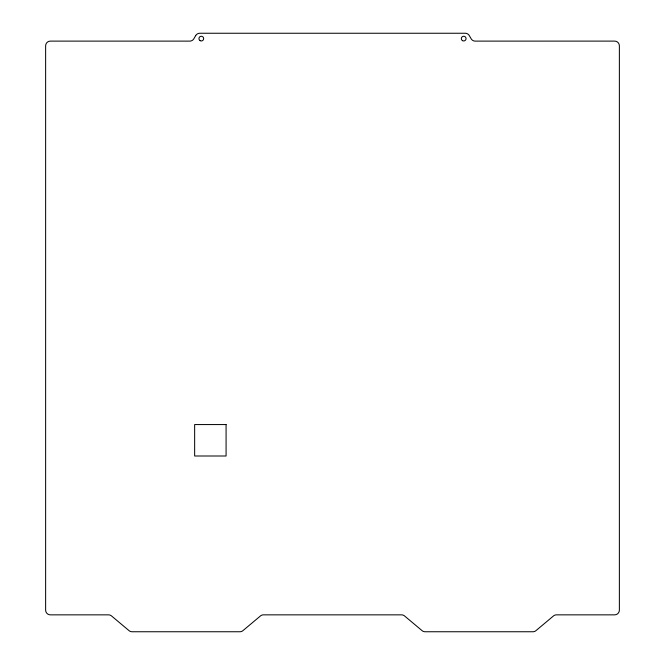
<?xml version="1.0" encoding="UTF-8"?>
<svg xmlns="http://www.w3.org/2000/svg" width="665" height="665" viewBox="0 0 665 665"><rect width="100%" height="100%" fill="white"/><g stroke="black" fill="none" stroke-linecap="round" stroke-linejoin="round"><path stroke-width="1" d="M195.685 35.611L193.872 38.753A4.713 4.713 0 0 1 189.791 41.114L50.341 41.114A4.713 4.713 0 0 0 45.627 45.827L45.627 610.138A4.713 4.713 0 0 0 50.341 614.851L108.503 614.851A4.713 4.713 0 0 1 111.537 615.956L129.043 630.644A4.713 4.713 0 0 0 132.077 631.75L239.907 631.75A4.713 4.713 0 0 0 242.933 630.644L260.439 615.956A4.713 4.713 0 0 1 263.473 614.851L401.527 614.851A4.713 4.713 0 0 1 404.561 615.956L422.067 630.644A4.713 4.713 0 0 0 425.093 631.75L532.923 631.75A4.713 4.713 0 0 0 535.957 630.644L553.463 615.956A4.713 4.713 0 0 1 556.497 614.851L614.66 614.851A4.713 4.713 0 0 0 619.373 610.138L619.373 45.827A4.713 4.713 0 0 0 614.66 41.105L475.209 41.114A4.713 4.713 0 0 1 471.128 38.753L469.315 35.611A4.713 4.713 0 0 0 465.226 33.25L199.774 33.25A4.713 4.713 0 0 0 195.685 35.611M226.083 424.561L194.645 424.561L194.645 455.999L226.083 455.999L226.083 424.561M200.123 40.656A2.361 2.361 0 0 0 203.665 38.612A2.361 2.361 0 0 0 200.123 36.567A2.361 2.361 0 0 0 200.123 40.656M462.516 40.656A2.361 2.361 0 0 0 466.057 38.612A2.361 2.361 0 0 0 462.516 36.567A2.361 2.361 0 0 0 462.516 40.656"/></g></svg>
